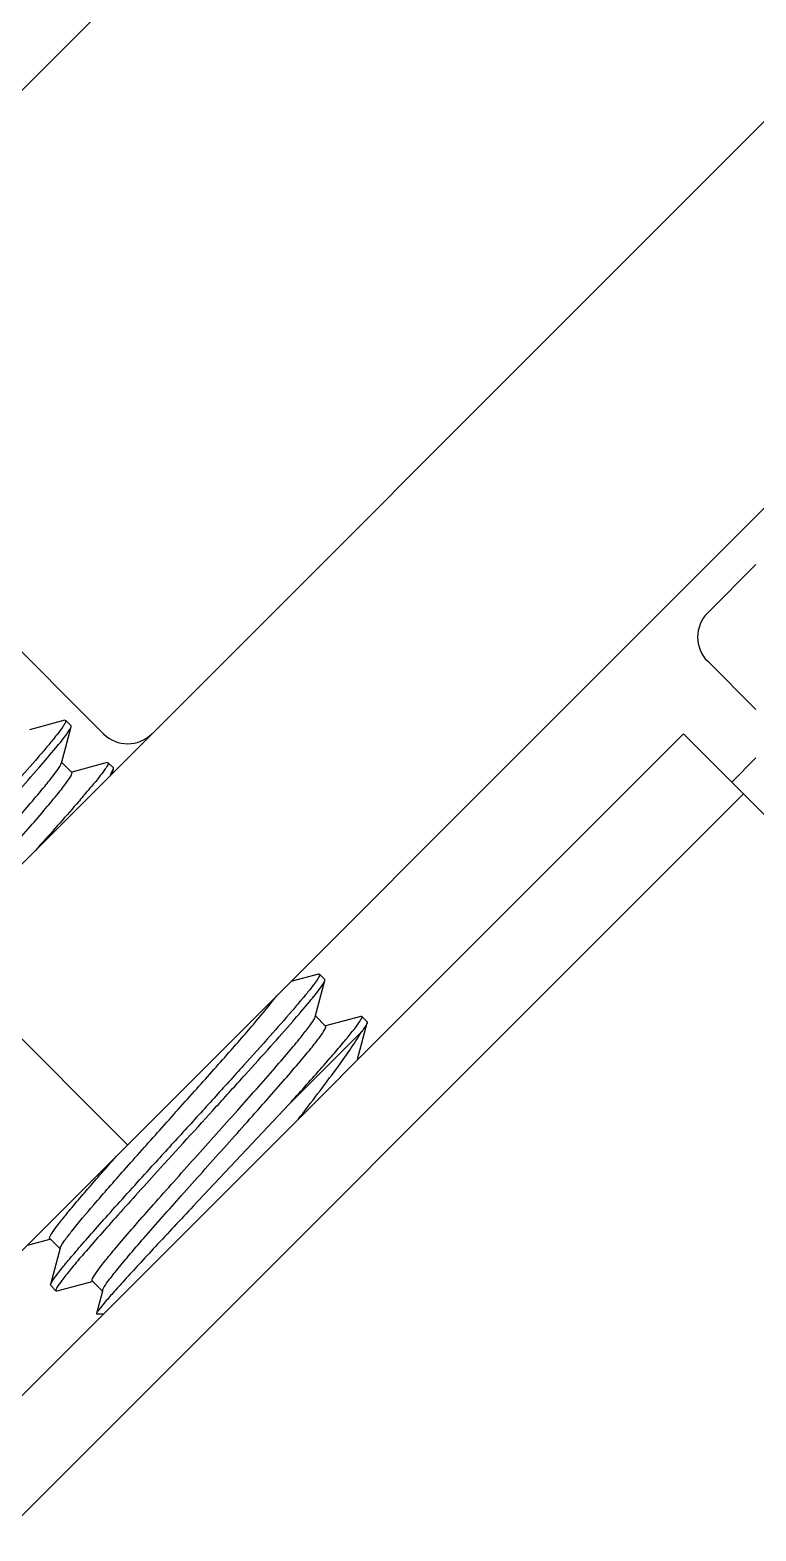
# Model space of a CAD drawing. Extents: x 1725261 to 1937680, y 860327 to 1571294.
# Drawn here: x 1831763 to 1832030, y 1238201 to 1238753 of the extents above; entities that cross this region are included whole.
import ezdxf

# ---------------------------------------------------------------- set-up
doc = ezdxf.new("R2010")
doc.units = 0
doc.header["$LTSCALE"] = 1000
doc.header["$MEASUREMENT"] = 0

msp = doc.modelspace()

# ---------------------------------------------------------------- linework, layer by layer
at = {"linetype": 'Continuous'}
for p, q in [((1831594.92, 1238280.87), (1832099.39, 1238785.35)), ((1831817.69, 1238787.92), (1831701.55, 1238671.78)), ((1831665.99, 1238209.8), (1832110.24, 1238654.05)), ((1831701.55, 1238582.94), (1831790.38, 1238494.11)), ((1832030.24, 1238556.29), (1832012.48, 1238538.53)), ((1832012.48, 1238520.76), (1832030.24, 1238502.99)), ((1831776.14, 1238499.07), (1831763.16, 1238495.62)), ((1831776.14, 1238499.07), (1831776.51, 1238499.04)), ((1831778.45, 1238497.1), (1831776.51, 1238499.04)), ((1829458.16, 1235948.68), (1832003.57, 1238494.08)), ((1831774.89, 1238483.37), (1831778.48, 1238496.73)), ((1832003.57, 1238494.08), (1832261.52, 1238236.13)), ((1831778.75, 1238479.93), (1831774.98, 1238483.7)), ((1831791.69, 1238483.52), (1831778.71, 1238480.07)), ((1831791.69, 1238483.52), (1831792.06, 1238483.5)), ((1831794, 1238481.56), (1831792.06, 1238483.5)), ((1832030.24, 1238485.22), (1832021.33, 1238476.31)), ((1831792.88, 1238479.17), (1831794.02, 1238481.19)), ((1831793.58, 1238479.54), (1831794.02, 1238481.19)), ((1831794.02, 1238481.19), (1831794, 1238481.56)), ((1829480.18, 1235926.66), (1832025.59, 1238472.06)), ((1831799.24, 1238343.06), (1831728.17, 1238414.13)), ((1831869.42, 1238405.79), (1831859.27, 1238403.09)), ((1831869.42, 1238405.79), (1831869.79, 1238405.76)), ((1831871.73, 1238403.83), (1831869.79, 1238405.76)), ((1831868.17, 1238390.1), (1831871.76, 1238403.45)), ((1831871.76, 1238403.45), (1831871.73, 1238403.83)), ((1831868, 1238389.66), (1831868.17, 1238390.1)), ((1831872.03, 1238386.65), (1831868.26, 1238390.42)), ((1831884.97, 1238390.24), (1831871.99, 1238386.79)), ((1831885.34, 1238390.22), (1831884.97, 1238390.24)), ((1831887.28, 1238388.28), (1831885.34, 1238390.22)), ((1831887.28, 1238388.28), (1831887.3, 1238387.91)), ((1831858.59, 1238357.99), (1831885.3, 1238384.7)), ((1831883.72, 1238374.55), (1831887.3, 1238387.91)), ((1831858.59, 1238357.99), (1831823.35, 1238320.54)), ((1831762.41, 1238306.23), (1831763.39, 1238306.49)), ((1831763.39, 1238306.49), (1831770.68, 1238308.45)), ((1831770.64, 1238308.59), (1831774.41, 1238304.82)), ((1831774.49, 1238305.14), (1831770.93, 1238291.76)), ((1831770.96, 1238291.39), (1831770.93, 1238291.76)), ((1831772.9, 1238289.45), (1831770.96, 1238291.39)), ((1831772.9, 1238289.45), (1831773.27, 1238289.42)), ((1831773.27, 1238289.42), (1831786.22, 1238292.9)), ((1831786.19, 1238293.04), (1831789.96, 1238289.27)), ((1831789.96, 1238289.27), (1831787.77, 1238281.05)), ((1831790.04, 1238289.59), (1831789.96, 1238289.27)), ((1831787.77, 1238281.05), (1831787.85, 1238280.87)), ((1831790.36, 1238280.87), (1831787.85, 1238280.87))]:
    msp.add_line(p, q, dxfattribs=at)
for centre, radius, start, end in [((1832021.36, 1238529.64), 12.56, 135, 225), ((1831799.27, 1238502.99), 12.56, 225, 315), ((1831527, 1238690.79), 337.24, 319.4796, 320.0674)]:
    msp.add_arc(centre, radius, start, end, dxfattribs=at)
for points, knots in [([(1831776.51, 1238499.04), (1831776.66, 1238498.9), (1831776.3, 1238498.04), (1831775.59, 1238496.91), (1831774.12, 1238494.87), (1831772.09, 1238492.32), (1831769.42, 1238489.09), (1831764.79, 1238483.69), (1831757.8, 1238475.75), (1831748.24, 1238465.11), (1831737.56, 1238453.33), (1831726.31, 1238440.99), (1831718.7, 1238432.64), (1831714.9, 1238428.46)], [0, 0, 0, 0, 0.006659, 0.022614, 0.048389, 0.08378, 0.128381, 0.181643, 0.311354, 0.466343, 0.638718, 0.819677, 1, 1, 1, 1]), ([(1831716.84, 1238426.52), (1831724.11, 1238434.52), (1831734.9, 1238446.34), (1831748.84, 1238461.69), (1831758.19, 1238472.07), (1831766.12, 1238481.02), (1831772.2, 1238488.15), (1831776.02, 1238492.8), (1831777.83, 1238495.44), (1831778.38, 1238496.36), (1831778.48, 1238496.73)], [0, 0, 0, 0, 0.346729, 0.513449, 0.665271, 0.795127, 0.896991, 0.966206, 0.987594, 1, 1, 1, 1]), ([(1831778.48, 1238496.73), (1831778.5, 1238496.81), (1831778.53, 1238496.93), (1831778.49, 1238497.07), (1831778.45, 1238497.1)], [0, 0, 0, 0, 0.601161, 1, 1, 1, 1]), ([(1831692.91, 1238386.32), (1831692.81, 1238386.42), (1831692.88, 1238386.92), (1831693.54, 1238388.17), (1831695.32, 1238390.74), (1831698.45, 1238394.68), (1831702.84, 1238399.95), (1831708.3, 1238406.29), (1831714.67, 1238413.54), (1831721.71, 1238421.46), (1831731.72, 1238432.66), (1831744.01, 1238446.36), (1831757.28, 1238461.31), (1831766.57, 1238472.04), (1831771.84, 1238478.62), (1831773.66, 1238481.09), (1831774.29, 1238482.13)], [0, 0, 0, 0, 0.003284, 0.010034, 0.035314, 0.075996, 0.130857, 0.198124, 0.275593, 0.360713, 0.450674, 0.633169, 0.799165, 0.926943, 0.97106, 1, 1, 1, 1]), ([(1831774.29, 1238482.13), (1831774.36, 1238482.26), (1831774.59, 1238482.66), (1831774.81, 1238483.07), (1831774.89, 1238483.37)], [0, 0, 0, 0, 0.3172, 1, 1, 1, 1]), ([(1831792.06, 1238483.5), (1831792.26, 1238483.3), (1831791.59, 1238482.1), (1831790.59, 1238480.54), (1831788.34, 1238477.64), (1831786.62, 1238475.55), (1831785.6, 1238474.32)], [0, 0, 0, 0, 0.075429, 0.266547, 0.576308, 1, 1, 1, 1]), ([(1831696.85, 1238383.14), (1831697.19, 1238383.98), (1831698.66, 1238386.07), (1831701.55, 1238389.86), (1831705.84, 1238395.01), (1831713.68, 1238404.15), (1831725.39, 1238417.37), (1831737.91, 1238431.33), (1831748.27, 1238442.91), (1831755.65, 1238451.2), (1831762.36, 1238458.83), (1831768.15, 1238465.51), (1831772.81, 1238471.08), (1831776.14, 1238475.25), (1831778.06, 1238477.98), (1831778.76, 1238479.29), (1831778.85, 1238479.83), (1831778.75, 1238479.93)], [0, 0, 0, 0, 0.021536, 0.05954, 0.112858, 0.179669, 0.34404, 0.529776, 0.622575, 0.71096, 0.791822, 0.86232, 0.919992, 0.962847, 0.989497, 0.996594, 1, 1, 1, 1]), ([(1831783.36, 1238471.68), (1831782.12, 1238470.23), (1831776.17, 1238463.36), (1831770.11, 1238456.59), (1831765.31, 1238451.26)], [0, 0, 0, 0, 0.210449, 1, 1, 1, 1]), ([(1831869.79, 1238405.76), (1831869.94, 1238405.62), (1831869.58, 1238404.76), (1831868.87, 1238403.63), (1831867.4, 1238401.6), (1831865.37, 1238399.04), (1831862.7, 1238395.82), (1831858.08, 1238390.41), (1831851.08, 1238382.47), (1831841.53, 1238371.83), (1831830.84, 1238360.05), (1831819.59, 1238347.71), (1831811.97, 1238339.36), (1831808.18, 1238335.18)], [0, 0, 0, 0, 0.006649, 0.022591, 0.048358, 0.083741, 0.128337, 0.181595, 0.311308, 0.466307, 0.638694, 0.819662, 1, 1, 1, 1]), ([(1831810.12, 1238333.24), (1831817.39, 1238341.24), (1831828.18, 1238353.06), (1831842.12, 1238368.41), (1831851.46, 1238378.8), (1831859.4, 1238387.75), (1831865.48, 1238394.87), (1831869.3, 1238399.52), (1831871.11, 1238402.16), (1831871.66, 1238403.08), (1831871.76, 1238403.45)], [0, 0, 0, 0, 0.346737, 0.513458, 0.665279, 0.795135, 0.896996, 0.966208, 0.987595, 1, 1, 1, 1]), ([(1831774.78, 1238305.81), (1831775.18, 1238306.59), (1831776.48, 1238308.47), (1831780.41, 1238313.58), (1831787.7, 1238322.14), (1831798.53, 1238334.47), (1831811.21, 1238348.66), (1831824.36, 1238363.33), (1831836.55, 1238377.02), (1831846.43, 1238388.4), (1831852.04, 1238395.13), (1831854.16, 1238397.98)], [0, 0, 0, 0, 0.021715, 0.056046, 0.159054, 0.298709, 0.460676, 0.628278, 0.784245, 0.912528, 1, 1, 1, 1]), ([(1831786.19, 1238293.04), (1831786.09, 1238293.14), (1831786.17, 1238293.67), (1831786.86, 1238294.96), (1831788.75, 1238297.66), (1831792.04, 1238301.78), (1831796.64, 1238307.29), (1831802.36, 1238313.9), (1831809, 1238321.44), (1831816.3, 1238329.66), (1831826.59, 1238341.15), (1831839.06, 1238355.07), (1831850.77, 1238368.27), (1831858.67, 1238377.46), (1831863.04, 1238382.69), (1831866.05, 1238386.6), (1831867.59, 1238388.77), (1831868, 1238389.66)], [0, 0, 0, 0, 0.003378, 0.010399, 0.036746, 0.079121, 0.136173, 0.20596, 0.286076, 0.373744, 0.465922, 0.650957, 0.8157, 0.883185, 0.937518, 0.97686, 1, 1, 1, 1]), ([(1831858.59, 1238357.99), (1831862.42, 1238362.24), (1831867.85, 1238368.3), (1831874.54, 1238375.94), (1831878.5, 1238380.57), (1831881.54, 1238384.26), (1831883.83, 1238387.2), (1831884.85, 1238388.8), (1831885.54, 1238390.01), (1831885.34, 1238390.22)], [0, 0, 0, 0, 0.408851, 0.580451, 0.725719, 0.841897, 0.926873, 0.979322, 1, 1, 1, 1]), ([(1831790.29, 1238290.2), (1831790.76, 1238291.13), (1831792.36, 1238293.38), (1831795.48, 1238297.37), (1831799.92, 1238302.68), (1831807.87, 1238311.9), (1831819.57, 1238325.09), (1831832, 1238338.96), (1831842.22, 1238350.39), (1831849.46, 1238358.53), (1831856.04, 1238366), (1831861.7, 1238372.55), (1831866.25, 1238378), (1831869.5, 1238382.07), (1831871.36, 1238384.74), (1831872.05, 1238386.03), (1831872.13, 1238386.55), (1831872.03, 1238386.65)], [0, 0, 0, 0, 0.024547, 0.065055, 0.120269, 0.188338, 0.353398, 0.537818, 0.629455, 0.716499, 0.795966, 0.865134, 0.921648, 0.963607, 0.989691, 0.996644, 1, 1, 1, 1]), ([(1831861.91, 1238352.42), (1831866.71, 1238358.62), (1831874.77, 1238369.18), (1831882.54, 1238380.01), (1831885.3, 1238384.7)], [0, 0, 0, 0, 0.590071, 1, 1, 1, 1]), ([(1831887.3, 1238387.91), (1831887.18, 1238387.47), (1831886.5, 1238386.37), (1831885.78, 1238385.35), (1831885.3, 1238384.7)], [0, 0, 0, 0, 0.359868, 1, 1, 1, 1]), ([(1831770.64, 1238308.59), (1831770.44, 1238308.79), (1831771.03, 1238309.99), (1831772.02, 1238311.57), (1831774.17, 1238314.44), (1831777.06, 1238318.01), (1831780.8, 1238322.47), (1831787.08, 1238329.77), (1831792.17, 1238335.53), (1831795.75, 1238339.57)], [0, 0, 0, 0, 0.021696, 0.075099, 0.161157, 0.278355, 0.42426, 0.595735, 1, 1, 1, 1]), ([(1831770.93, 1238291.76), (1831771.1, 1238292.38), (1831772.2, 1238293.95), (1831774.34, 1238296.87), (1831777.74, 1238300.97), (1831782.19, 1238306.17), (1831787.63, 1238312.36), (1831796.37, 1238322.16), (1831803.33, 1238329.85), (1831808.18, 1238335.18)], [0, 0, 0, 0, 0.033702, 0.097825, 0.191267, 0.311883, 0.456804, 0.622528, 1, 1, 1, 1]), ([(1831810.12, 1238333.24), (1831807.46, 1238330.32), (1831802.33, 1238324.66), (1831795.01, 1238316.54), (1831788.48, 1238309.2), (1831782.93, 1238302.85), (1831778.5, 1238297.63), (1831775.37, 1238293.75), (1831773.56, 1238291.22), (1831772.9, 1238290.03), (1831772.81, 1238289.54), (1831772.9, 1238289.45)], [0, 0, 0, 0, 0.205737, 0.397219, 0.56917, 0.716907, 0.836398, 0.924444, 0.978847, 0.993243, 1, 1, 1, 1]), ([(1831823.35, 1238320.54), (1831818.69, 1238315.57), (1831811.99, 1238308.43), (1831803.58, 1238299.35), (1831798.38, 1238293.68), (1831794.15, 1238288.96), (1831790.91, 1238285.32), (1831788.97, 1238282.81), (1831787.9, 1238281.55), (1831787.77, 1238281.05)], [0, 0, 0, 0, 0.384439, 0.552148, 0.69798, 0.818322, 0.910163, 0.971177, 1, 1, 1, 1])]:
    msp.add_open_spline(points, degree=3, knots=knots, dxfattribs=at)
for points in [[(1831774.49, 1238305.14), (1831774.56, 1238305.37), (1831774.66, 1238305.59), (1831774.78, 1238305.81)], [(1831790.04, 1238289.59), (1831790.1, 1238289.8), (1831790.19, 1238290.01), (1831790.29, 1238290.2)]]:
    msp.add_open_spline(points, degree=3, dxfattribs=at)

doc.saveas('drawing.dxf')
